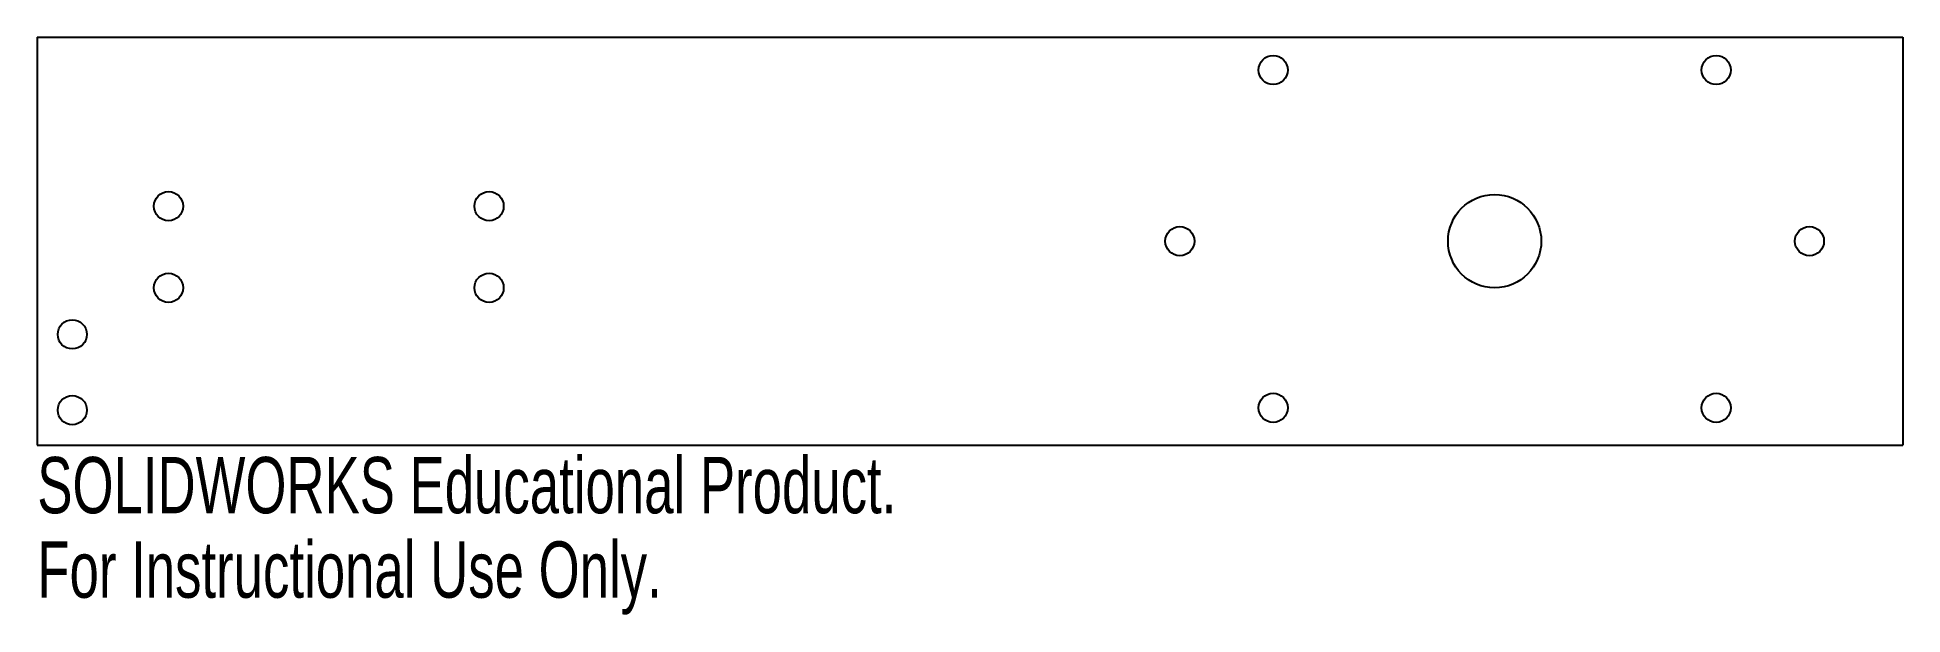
# Model space of a CAD drawing. Header units: millimetres. Extents: x -100 to 60, y -27 to 22.
import ezdxf

# ---------------------------------------------------------------- set-up
doc = ezdxf.new("R2010")
doc.units = ezdxf.units.MM
doc.styles.add('SLDTEXTSTYLE0', font='TXT', dxfattribs={"width": 0.7})

msp = doc.modelspace()

# ---------------------------------------------------------------- linework, layer by layer
at = {"color": 7, "linetype": 'Continuous', "lineweight": 25}
for p, q in [((-100, 22.5), (-100, -12.5)), ((-100, 22.5), (60, 22.5)), ((60, 22.5), (60, -12.5)), ((-100, -12.5), (60, -12.5))]:
    msp.add_line(p, q, dxfattribs=at)
for centre, radius in [((6, 19.69), 1.25), ((44, 19.69), 1.25), ((-88.75, 8), 1.25), ((-61.25, 8), 1.25), ((25, 5), 4), ((-2, 5), 1.25), ((52, 5), 1.25), ((-88.75, 1), 1.25), ((-61.25, 1), 1.25), ((-97, -3), 1.25), ((-97, -9.5), 1.25), ((6, -9.31), 1.25), ((44, -9.31), 1.25)]:
    msp.add_circle(centre, radius, dxfattribs=at)

# ---------------------------------------------------------------- texts
at = {"color": 7, "linetype": 'Continuous', "char_height": 4.8336, "attachment_point": 1, "style": 'SLDTEXTSTYLE0'}
for s, insert in [('SOLIDWORKS Educational Product.', (-100, -13.52)), ('For Instructional Use Only.', (-100, -20.77))]:
    msp.add_mtext(s, dxfattribs=dict(at, insert=insert))

doc.saveas('drawing.dxf')
